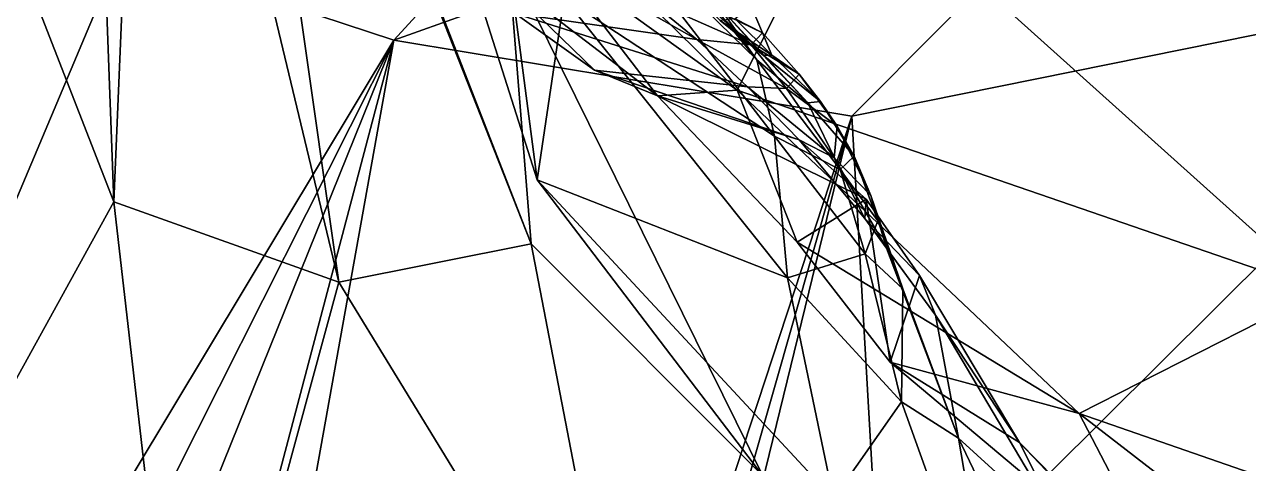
# Model space of a CAD drawing. Extents: x -1.56 to 1.56, y -5.64 to 3.99.
# Drawn here: x -0.8501 to -0.6298, y -2.9126 to -2.8336 of the extents above; entities that cross this region are included whole.
import ezdxf

# ---------------------------------------------------------------- set-up
doc = ezdxf.new("R2010")
doc.units = 0
doc.layers.add('MAMMOTH$LWO', color=1, linetype='CONTINUOUS')

msp = doc.modelspace()

# ---------------------------------------------------------------- linework, layer by layer
at = {"layer": 'MAMMOTH$LWO'}
for points in [[(-0.83402, -2.86553, 4.03395), (-0.83918, -2.72643, 4.12537), (-0.85316, -2.81632, 3.9684)], [(-0.82852, -2.73419, 4.21522), (-0.83918, -2.72643, 4.12537), (-0.83402, -2.86553, 4.03395)], [(-0.81472, -2.73152, 4.27363), (-0.82852, -2.73419, 4.21522), (-0.79353, -2.88, 4.12645)], [(-0.7589, -2.87311, 4.24525), (-0.81472, -2.73152, 4.27363), (-0.79353, -2.88, 4.12645)], [(-0.81113, -2.73873, 4.34319), (-0.81472, -2.73152, 4.27363), (-0.7589, -2.87311, 4.24525)], [(-0.79353, -2.88, 4.12645), (-0.82852, -2.73419, 4.21522), (-0.83402, -2.86553, 4.03395)], [(-0.76299, -2.82211, 4.33653), (-0.81113, -2.73873, 4.34319), (-0.7589, -2.87311, 4.24525)], [(-0.88409, -2.83278, 3.38489), (-0.91042, -2.84937, 3.4393), (-0.83503, -2.7592, 3.52849)], [(-0.87754, -2.77161, 3.56278), (-0.83503, -2.7592, 3.52849), (-0.91042, -2.84937, 3.4393)], [(-0.78363, -2.83645, 3.26583), (-0.83268, -2.82027, 3.33876), (-0.71756, -2.76436, 3.4698)], [(-0.78363, -2.83645, 3.26583), (-0.71756, -2.76436, 3.4698), (-0.63467, -2.78337, 3.43747)], [(-0.70116, -2.85011, 3.23287), (-0.78363, -2.83645, 3.26583), (-0.63467, -2.78337, 3.43747)], [(-0.70116, -2.85011, 3.23287), (-0.63467, -2.78337, 3.43747), (-0.5754, -2.82471, 3.38572)], [(-0.75296, -2.82882, 4.47575), (-0.77911, -2.79457, 4.40596), (-0.75781, -2.86156, 4.39694)], [(-0.77911, -2.79457, 4.40596), (-0.76299, -2.82211, 4.33653), (-0.75781, -2.86156, 4.39694)], [(-0.75543, -2.8213, 4.7496), (-0.72184, -2.84544, 4.77989), (-0.76538, -2.80256, 4.86156)], [(-0.72184, -2.84544, 4.77989), (-0.70166, -2.80538, 4.92627), (-0.76538, -2.80256, 4.86156)], [(-0.72184, -2.84544, 4.77989), (-0.61679, -2.88155, 4.89334), (-0.70166, -2.80538, 4.92627)], [(-0.53356, -2.8055, 5.08041), (-0.70166, -2.80538, 4.92627), (-0.61679, -2.88155, 4.89334)], [(-0.74411, -2.80776, 4.52591), (-0.74795, -2.81099, 4.51078), (-0.71827, -2.84, 4.52662)], [(-0.74411, -2.80776, 4.52591), (-0.71827, -2.84, 4.52662), (-0.72528, -2.83015, 4.53967)], [(-0.74795, -2.81099, 4.51078), (-0.75296, -2.82882, 4.47575), (-0.7151, -2.85373, 4.51005)], [(-0.7151, -2.85373, 4.51005), (-0.71827, -2.84, 4.52662), (-0.74795, -2.81099, 4.51078)], [(-0.83402, -2.86553, 4.03395), (-0.85316, -2.81632, 3.9684), (-0.89066, -2.96826, 3.91503)], [(-0.97067, -3.14749, 2.8711), (-0.83268, -2.82027, 3.33876), (-0.78363, -2.83645, 3.26583)], [(-0.97067, -3.14749, 2.8711), (-0.88409, -2.83278, 3.38489), (-0.83268, -2.82027, 3.33876)], [(-0.73617, -2.84644, 4.71658), (-0.75543, -2.8213, 4.7496), (-0.76716, -2.82268, 4.72176)], [(-0.75781, -2.86156, 4.39694), (-0.76299, -2.82211, 4.33653), (-0.71722, -2.91483, 4.31694)], [(-0.76299, -2.82211, 4.33653), (-0.7589, -2.87311, 4.24525), (-0.71722, -2.91483, 4.31694)], [(-0.75324, -2.82256, 4.67941), (-0.72905, -2.8363, 4.66365), (-0.76178, -2.83162, 4.69318)], [(-0.75543, -2.8213, 4.7496), (-0.73617, -2.84644, 4.71658), (-0.72184, -2.84544, 4.77989)], [(-0.72905, -2.8363, 4.66365), (-0.75324, -2.82256, 4.67941), (-0.73797, -2.82903, 4.65924)], [(-0.74748, -2.84186, 4.69762), (-0.76716, -2.82268, 4.72176), (-0.76178, -2.83162, 4.69318)], [(-0.74748, -2.84186, 4.69762), (-0.73617, -2.84644, 4.71658), (-0.76716, -2.82268, 4.72176)], [(-0.73277, -2.82463, 4.55062), (-0.71715, -2.83915, 4.55309), (-0.72485, -2.83293, 4.56254)], [(-0.73277, -2.82463, 4.55062), (-0.72528, -2.83015, 4.53967), (-0.71715, -2.83915, 4.55309)], [(-0.5754, -2.82471, 3.38572), (-0.69578, -2.94435, 3.13359), (-0.70116, -2.85011, 3.23287)], [(-0.69578, -2.94435, 3.13359), (-0.5754, -2.82471, 3.38572), (-0.62824, -2.94665, 3.16022)], [(-0.75296, -2.82882, 4.47575), (-0.75781, -2.86156, 4.39694), (-0.71278, -2.87919, 4.47921)], [(-0.71278, -2.87919, 4.47921), (-0.7151, -2.85373, 4.51005), (-0.75296, -2.82882, 4.47575)], [(-0.73797, -2.82903, 4.65924), (-0.71932, -2.83731, 4.63243), (-0.72905, -2.8363, 4.66365)], [(-0.72702, -2.83036, 4.63249), (-0.71932, -2.83731, 4.63243), (-0.73797, -2.82903, 4.65924)], [(-0.71931, -2.83034, 4.60244), (-0.71728, -2.83512, 4.59977), (-0.72702, -2.83036, 4.63249)], [(-0.72702, -2.83036, 4.63249), (-0.71728, -2.83512, 4.59977), (-0.71932, -2.83731, 4.63243)], [(-0.72528, -2.83015, 4.53967), (-0.70911, -2.84773, 4.54251), (-0.71715, -2.83915, 4.55309)], [(-0.72528, -2.83015, 4.53967), (-0.71827, -2.84, 4.52662), (-0.70911, -2.84773, 4.54251)], [(-0.71931, -2.83034, 4.60244), (-0.72219, -2.83263, 4.57647), (-0.71728, -2.83512, 4.59977)], [(-0.71993, -2.84485, 4.66607), (-0.76178, -2.83162, 4.69318), (-0.72905, -2.8363, 4.66365)], [(-0.76178, -2.83162, 4.69318), (-0.71993, -2.84485, 4.66607), (-0.74748, -2.84186, 4.69762)], [(-0.72219, -2.83263, 4.57647), (-0.72485, -2.83293, 4.56254), (-0.71555, -2.83917, 4.56976)], [(-0.72485, -2.83293, 4.56254), (-0.71715, -2.83915, 4.55309), (-0.71555, -2.83917, 4.56976)], [(-0.72219, -2.83263, 4.57647), (-0.71555, -2.83917, 4.56976), (-0.71728, -2.83512, 4.59977)], [(-0.71728, -2.83512, 4.59977), (-0.71064, -2.84258, 4.59442), (-0.71932, -2.83731, 4.63243)], [(-0.71728, -2.83512, 4.59977), (-0.71555, -2.83917, 4.56976), (-0.71064, -2.84258, 4.59442)], [(-0.94877, -3.16404, 2.83858), (-0.97067, -3.14749, 2.8711), (-0.78363, -2.83645, 3.26583)], [(-0.78363, -2.83645, 3.26583), (-0.92474, -3.18603, 2.81105), (-0.94877, -3.16404, 2.83858)], [(-0.90616, -3.29998, 2.70741), (-0.92474, -3.18603, 2.81105), (-0.78363, -2.83645, 3.26583)], [(-0.78363, -2.83645, 3.26583), (-0.88837, -3.42017, 2.61068), (-0.90616, -3.29998, 2.70741)], [(-0.78363, -2.83645, 3.26583), (-0.70116, -2.85011, 3.23287), (-0.88837, -3.42017, 2.61068)], [(-0.72905, -2.8363, 4.66365), (-0.71293, -2.84511, 4.6318), (-0.71993, -2.84485, 4.66607)], [(-0.71932, -2.83731, 4.63243), (-0.71293, -2.84511, 4.6318), (-0.72905, -2.8363, 4.66365)], [(-0.71932, -2.83731, 4.63243), (-0.71064, -2.84258, 4.59442), (-0.71293, -2.84511, 4.6318)], [(-0.71827, -2.84, 4.52662), (-0.7151, -2.85373, 4.51005), (-0.7033, -2.8597, 4.52975)], [(-0.71827, -2.84, 4.52662), (-0.7033, -2.8597, 4.52975), (-0.70911, -2.84773, 4.54251)], [(-0.71555, -2.83917, 4.56976), (-0.71715, -2.83915, 4.55309), (-0.70684, -2.84748, 4.56095)], [(-0.71715, -2.83915, 4.55309), (-0.70911, -2.84773, 4.54251), (-0.70684, -2.84748, 4.56095)], [(-0.71555, -2.83917, 4.56976), (-0.70684, -2.84748, 4.56095), (-0.71064, -2.84258, 4.59442)], [(-0.71063, -2.85436, 4.67017), (-0.74748, -2.84186, 4.69762), (-0.71993, -2.84485, 4.66607)], [(-0.74748, -2.84186, 4.69762), (-0.71063, -2.85436, 4.67017), (-0.73617, -2.84644, 4.71658)], [(-0.71064, -2.84258, 4.59442), (-0.70384, -2.85193, 4.59031), (-0.71293, -2.84511, 4.6318)], [(-0.71064, -2.84258, 4.59442), (-0.70684, -2.84748, 4.56095), (-0.70384, -2.85193, 4.59031)], [(-0.71101, -2.87281, 4.72516), (-0.72184, -2.84544, 4.77989), (-0.73617, -2.84644, 4.71658)], [(-0.69857, -2.86508, 4.67379), (-0.73617, -2.84644, 4.71658), (-0.71063, -2.85436, 4.67017)], [(-0.73617, -2.84644, 4.71658), (-0.69857, -2.86508, 4.67379), (-0.71101, -2.87281, 4.72516)], [(-0.71101, -2.87281, 4.72516), (-0.66027, -2.90363, 4.74494), (-0.72184, -2.84544, 4.77989)], [(-0.61679, -2.88155, 4.89334), (-0.72184, -2.84544, 4.77989), (-0.66027, -2.90363, 4.74494)], [(-0.71993, -2.84485, 4.66607), (-0.70434, -2.85764, 4.62709), (-0.71063, -2.85436, 4.67017)], [(-0.71293, -2.84511, 4.6318), (-0.70434, -2.85764, 4.62709), (-0.71993, -2.84485, 4.66607)], [(-0.71293, -2.84511, 4.6318), (-0.70384, -2.85193, 4.59031), (-0.70434, -2.85764, 4.62709)], [(-0.70684, -2.84748, 4.56095), (-0.70911, -2.84773, 4.54251), (-0.70074, -2.85733, 4.55218)], [(-0.70911, -2.84773, 4.54251), (-0.7033, -2.8597, 4.52975), (-0.70074, -2.85733, 4.55218)], [(-0.70684, -2.84748, 4.56095), (-0.70074, -2.85733, 4.55218), (-0.70384, -2.85193, 4.59031)], [(-0.86643, -3.42963, 2.61628), (-0.88837, -3.42017, 2.61068), (-0.70116, -2.85011, 3.23287)], [(-0.70116, -2.85011, 3.23287), (-0.84546, -3.44067, 2.62384), (-0.86643, -3.42963, 2.61628)], [(-0.70116, -2.85011, 3.23287), (-0.69578, -2.94435, 3.13359), (-0.84546, -3.44067, 2.62384)], [(-0.70384, -2.85193, 4.59031), (-0.69773, -2.86442, 4.57578), (-0.70434, -2.85764, 4.62709)], [(-0.70384, -2.85193, 4.59031), (-0.70074, -2.85733, 4.55218), (-0.69773, -2.86442, 4.57578)], [(-0.7151, -2.85373, 4.51005), (-0.71278, -2.87919, 4.47921), (-0.69877, -2.87488, 4.51579)], [(-0.69877, -2.87488, 4.51579), (-0.7033, -2.8597, 4.52975), (-0.7151, -2.85373, 4.51005)], [(-0.71063, -2.85436, 4.67017), (-0.69885, -2.86855, 4.632), (-0.69857, -2.86508, 4.67379)], [(-0.70434, -2.85764, 4.62709), (-0.69885, -2.86855, 4.632), (-0.71063, -2.85436, 4.67017)], [(-0.69885, -2.86855, 4.632), (-0.70434, -2.85764, 4.62709), (-0.69494, -2.87385, 4.58424)], [(-0.69773, -2.86442, 4.57578), (-0.69494, -2.87385, 4.58424), (-0.70434, -2.85764, 4.62709)], [(-0.70074, -2.85733, 4.55218), (-0.7033, -2.8597, 4.52975), (-0.69652, -2.86897, 4.5388)], [(-0.70074, -2.85733, 4.55218), (-0.69652, -2.86897, 4.5388), (-0.69773, -2.86442, 4.57578)], [(-0.7033, -2.8597, 4.52975), (-0.69877, -2.87488, 4.51579), (-0.69652, -2.86897, 4.5388)], [(-0.75781, -2.86156, 4.39694), (-0.71722, -2.91483, 4.31694), (-0.7045, -2.919, 4.41131)], [(-0.7045, -2.919, 4.41131), (-0.71278, -2.87919, 4.47921), (-0.75781, -2.86156, 4.39694)], [(-0.69494, -2.87385, 4.58424), (-0.69773, -2.86442, 4.57578), (-0.69201, -2.8812, 4.53724)], [(-0.69652, -2.86897, 4.5388), (-0.69201, -2.8812, 4.53724), (-0.69773, -2.86442, 4.57578)], [(-0.82082, -2.9803, 4.01749), (-0.83402, -2.86553, 4.03395), (-0.89066, -2.96826, 3.91503)], [(-0.79353, -2.88, 4.12645), (-0.83402, -2.86553, 4.03395), (-0.82082, -2.9803, 4.01749)], [(-0.69426, -2.8944, 4.68609), (-0.71101, -2.87281, 4.72516), (-0.69857, -2.86508, 4.67379)], [(-0.69885, -2.86855, 4.632), (-0.68898, -2.87879, 4.63857), (-0.69857, -2.86508, 4.67379)], [(-0.69857, -2.86508, 4.67379), (-0.68898, -2.87879, 4.63857), (-0.69426, -2.8944, 4.68609)], [(-0.68898, -2.87879, 4.63857), (-0.69885, -2.86855, 4.632), (-0.6861, -2.88594, 4.59461)], [(-0.69494, -2.87385, 4.58424), (-0.6861, -2.88594, 4.59461), (-0.69885, -2.86855, 4.632)], [(-0.69652, -2.86897, 4.5388), (-0.69877, -2.87488, 4.51579), (-0.69201, -2.8812, 4.53724)], [(-0.7589, -2.87311, 4.24525), (-0.79353, -2.88, 4.12645), (-0.74101, -2.96581, 4.15829)], [(-0.71722, -2.91483, 4.31694), (-0.7589, -2.87311, 4.24525), (-0.74101, -2.96581, 4.15829)], [(-0.66027, -2.90363, 4.74494), (-0.71101, -2.87281, 4.72516), (-0.69426, -2.8944, 4.68609)], [(-0.69226, -2.90156, 4.49166), (-0.69877, -2.87488, 4.51579), (-0.71278, -2.87919, 4.47921)], [(-0.69877, -2.87488, 4.51579), (-0.69226, -2.90156, 4.49166), (-0.69201, -2.8812, 4.53724)], [(-0.6861, -2.88594, 4.59461), (-0.69494, -2.87385, 4.58424), (-0.68195, -2.9081, 4.52828)], [(-0.69201, -2.8812, 4.53724), (-0.68195, -2.9081, 4.52828), (-0.69494, -2.87385, 4.58424)], [(-0.71278, -2.87919, 4.47921), (-0.7045, -2.919, 4.41131), (-0.69226, -2.90156, 4.49166)], [(-0.68898, -2.87879, 4.63857), (-0.67098, -2.90884, 4.63048), (-0.69426, -2.8944, 4.68609)], [(-0.68898, -2.87879, 4.63857), (-0.6861, -2.88594, 4.59461), (-0.67098, -2.90884, 4.63048)], [(-0.74101, -2.96581, 4.15829), (-0.79353, -2.88, 4.12645), (-0.82082, -2.9803, 4.01749)], [(-0.69201, -2.8812, 4.53724), (-0.69226, -2.90156, 4.49166), (-0.68195, -2.9081, 4.52828)], [(-0.66027, -2.90363, 4.74494), (-0.51619, -2.95361, 4.81497), (-0.61679, -2.88155, 4.89334)], [(-0.6861, -2.88594, 4.59461), (-0.66245, -2.92581, 4.5687), (-0.67098, -2.90884, 4.63048)], [(-0.6861, -2.88594, 4.59461), (-0.68195, -2.9081, 4.52828), (-0.66245, -2.92581, 4.5687)], [(-0.64234, -2.93804, 4.67407), (-0.66027, -2.90363, 4.74494), (-0.69426, -2.8944, 4.68609)], [(-0.69426, -2.8944, 4.68609), (-0.67098, -2.90884, 4.63048), (-0.64234, -2.93804, 4.67407)], [(-0.67481, -2.95003, 4.43349), (-0.69226, -2.90156, 4.49166), (-0.7045, -2.919, 4.41131)], [(-0.69226, -2.90156, 4.49166), (-0.67481, -2.95003, 4.43349), (-0.68195, -2.9081, 4.52828)], [(-0.64234, -2.93804, 4.67407), (-0.55075, -2.9883, 4.71021), (-0.66027, -2.90363, 4.74494)], [(-0.51619, -2.95361, 4.81497), (-0.66027, -2.90363, 4.74494), (-0.55075, -2.9883, 4.71021)], [(-0.68195, -2.9081, 4.52828), (-0.6502, -2.97442, 4.47275), (-0.66245, -2.92581, 4.5687)], [(-0.68195, -2.9081, 4.52828), (-0.67481, -2.95003, 4.43349), (-0.6502, -2.97442, 4.47275)], [(-0.67098, -2.90884, 4.63048), (-0.66245, -2.92581, 4.5687), (-0.63129, -2.95054, 4.61698)], [(-0.63129, -2.95054, 4.61698), (-0.64234, -2.93804, 4.67407), (-0.67098, -2.90884, 4.63048)]]:
    msp.add_3dface(points, dxfattribs=at)

doc.saveas('drawing.dxf')
